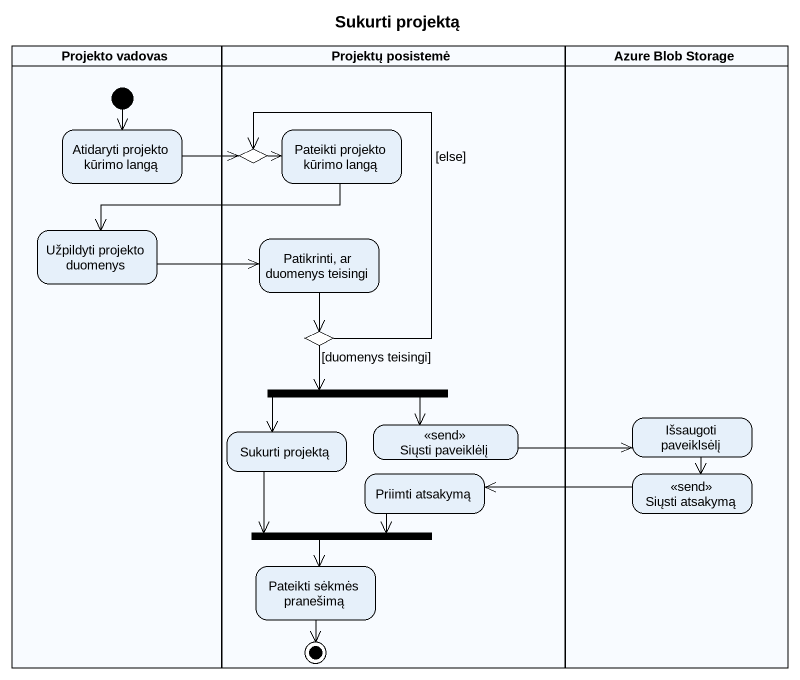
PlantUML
@startuml
title Sukurti projektą
hide empty description
state "Projekto vadovas" as Projekto_vadovas <<partition>> {
  state "Atidaryti projekto kūrimo langą" as Atidaryti_projekto_kūrimo
  state "Užpildyti projekto duomenys" as Užpildyti_projekto_duomenys
  [*] --> Atidaryti_projekto_kūrimo
}
state "Projektų posistemė" as Projektų_posistemė <<partition>> {
  state choice1 <<choice>>
  state "Pateikti projekto kūrimo langą" as Pateikti_projekto_kūrimo
  state "Patikrinti, ar duomenys teisingi" as Patikrinti_ar_duomenys
  state choice2 <<choice>>
  state fork1 <<fork>>
  state "Sukurti projektą" as Sukurti_projektą
  state "Siųsti paveiklėlį" as Siųsti_paveiklėlį <<send>>
  state "Priimti atsakymą" as Priimti_atsakymą
  state fork2 <<join>>
  state "Pateikti sėkmės pranešimą" as Pateikti_sėkmės_pranešimą
  Pateikti_sėkmės_pranešimą --> [*]
}
state "Azure Blob Storage" as Azure_Blob_Storage <<partition>> {
  state "Išsaugoti paveiklsėlį" as Išsaugoti_paveiklsėlį
  state "Siųsti atsakymą" as Siųsti_atsakymą <<send>>
}
Atidaryti_projekto_kūrimo -right-> choice1
choice1 -right-> Pateikti_projekto_kūrimo
Pateikti_projekto_kūrimo -left-> Užpildyti_projekto_duomenys
Užpildyti_projekto_duomenys -right-> Patikrinti_ar_duomenys
Patikrinti_ar_duomenys --> choice2
choice2 -up-> choice1 : [else]
choice2 --> fork1 : [duomenys teisingi]
fork1 --> Sukurti_projektą
fork1 -right-> Siųsti_paveiklėlį
Sukurti_projektą --> fork2
Siųsti_paveiklėlį -right-> Išsaugoti_paveiklsėlį
Išsaugoti_paveiklsėlį --> Siųsti_atsakymą
Priimti_atsakymą -left-> fork2
Siųsti_atsakymą -left-> Priimti_atsakymą
fork2 --> Pateikti_sėkmės_pranešimą
@enduml
